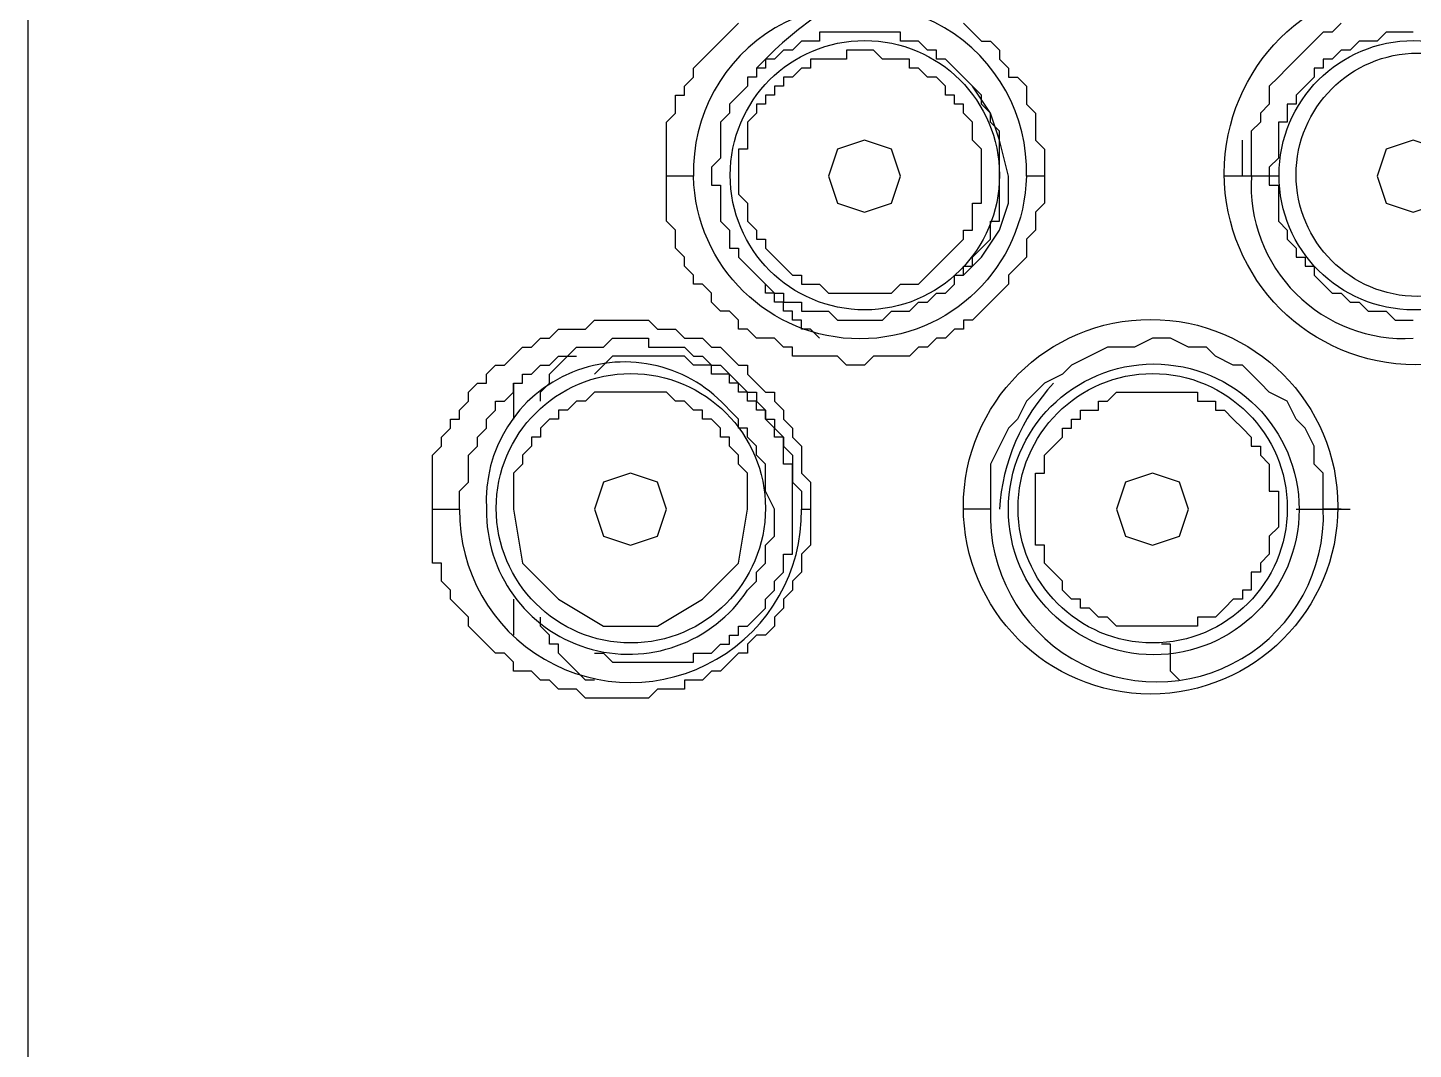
# Model space of a CAD drawing. Extents: x -1585 to -1165, y -4178 to -3881.
# Drawn here: x -1415.659 to -1411.078, y -3993.984 to -3990.608 of the extents above; entities that cross this region are included whole.
import ezdxf

# ---------------------------------------------------------------- set-up
doc = ezdxf.new("R2010")
doc.units = 0
doc.header["$LTSCALE"] = 7
doc.layers.add('DWG', color=7, linetype='CONTINUOUS')

msp = doc.modelspace()

# ---------------------------------------------------------------- linework, layer by layer
at = {"layer": 'DWG'}
for points in [[(-1406.4663, -4033.5221), (-1406.4663, -3967.1796), (-1415.6591, -3967.1796), (-1415.6591, -4033.5221)], [(-1413.3981, -3991.0986), (-1413.3981, -3991.1283), (-1413.3683, -3991.1283), (-1413.3683, -3991.1581), (-1413.3683, -3991.1878), (-1413.3683, -3991.2176), (-1413.3683, -3991.2473), (-1413.3386, -3991.2771), (-1413.3386, -3991.3068), (-1413.3386, -3991.3366), (-1413.3088, -3991.3366), (-1413.3088, -3991.3663), (-1413.2791, -3991.3961), (-1413.2493, -3991.4258), (-1413.2196, -3991.4556), (-1413.1898, -3991.4853), (-1413.1601, -3991.4853), (-1413.1601, -3991.5151), (-1413.1303, -3991.5151), (-1413.1006, -3991.5151), (-1413.1006, -3991.5448), (-1413.0708, -3991.5448), (-1413.0411, -3991.5448), (-1413.0113, -3991.5448), (-1412.9816, -3991.5746), (-1412.9518, -3991.5746), (-1412.9221, -3991.5746), (-1412.8923, -3991.5746), (-1412.8626, -3991.5746), (-1412.8328, -3991.5746), (-1412.8031, -3991.5448), (-1412.7733, -3991.5448), (-1412.7436, -3991.5448), (-1412.7138, -3991.5151), (-1412.6841, -3991.5151), (-1412.6543, -3991.4853), (-1412.6246, -3991.4853), (-1412.5948, -3991.4556), (-1412.5948, -3991.4258), (-1412.5651, -3991.4258), (-1412.5651, -3991.3961), (-1412.5353, -3991.3961), (-1412.5353, -3991.3663), (-1412.5056, -3991.3366), (-1412.4758, -3991.3068), (-1412.4758, -3991.2771), (-1412.4758, -3991.2473), (-1412.4461, -3991.2473), (-1412.4461, -3991.2176), (-1412.4461, -3991.1878), (-1412.4461, -3991.1581), (-1412.4461, -3991.1283), (-1412.4461, -3991.0986), (-1412.4461, -3991.0688), (-1412.4461, -3991.0391), (-1412.4461, -3991.0093), (-1412.4461, -3990.9796), (-1412.4461, -3990.9498), (-1412.4758, -3990.9201), (-1412.4758, -3990.8903), (-1412.5056, -3990.8606), (-1412.5056, -3990.8308), (-1412.5353, -3990.8011), (-1412.5651, -3990.7713), (-1412.5948, -3990.7416), (-1412.6246, -3990.7118), (-1412.6543, -3990.7118), (-1412.6543, -3990.6821), (-1412.6841, -3990.6821), (-1412.7138, -3990.6523), (-1412.7436, -3990.6523), (-1412.7733, -3990.6523), (-1412.7733, -3990.6226), (-1412.8031, -3990.6226), (-1412.8328, -3990.6226), (-1412.8626, -3990.6226), (-1412.8923, -3990.6226), (-1412.9221, -3990.6226), (-1412.9518, -3990.6226), (-1412.9816, -3990.6226), (-1413.0113, -3990.6226), (-1413.0411, -3990.6226), (-1413.0411, -3990.6523), (-1413.0708, -3990.6523), (-1413.1006, -3990.6523), (-1413.1303, -3990.6821), (-1413.1601, -3990.6821), (-1413.1898, -3990.7118), (-1413.2196, -3990.7118), (-1413.2196, -3990.7416), (-1413.2493, -3990.7416), (-1413.2493, -3990.7713), (-1413.2791, -3990.7713), (-1413.2791, -3990.8011), (-1413.3088, -3990.8308), (-1413.3386, -3990.8606), (-1413.3386, -3990.8903), (-1413.3683, -3990.9201), (-1413.3683, -3990.9498), (-1413.3683, -3990.9796), (-1413.3683, -3991.0093), (-1413.3683, -3991.0391), (-1413.3981, -3991.0688)], [(-1412.5056, -3991.0986), (-1412.5056, -3991.0688), (-1412.5056, -3991.0391), (-1412.5056, -3991.0093), (-1412.5353, -3990.9796), (-1412.5353, -3990.9498), (-1412.5353, -3990.9201), (-1412.5651, -3990.8903), (-1412.5651, -3990.8606), (-1412.5948, -3990.8606), (-1412.5948, -3990.8308), (-1412.6246, -3990.8308), (-1412.6246, -3990.8011), (-1412.6543, -3990.7713), (-1412.6841, -3990.7713), (-1412.7138, -3990.7416), (-1412.7436, -3990.7416), (-1412.7436, -3990.7118), (-1412.7733, -3990.7118), (-1412.8031, -3990.7118), (-1412.8328, -3990.7118), (-1412.8626, -3990.6821), (-1412.8923, -3990.6821), (-1412.9221, -3990.6821), (-1412.9518, -3990.6821), (-1412.9518, -3990.7118), (-1412.9816, -3990.7118), (-1413.0113, -3990.7118), (-1413.0411, -3990.7118), (-1413.0708, -3990.7118), (-1413.0708, -3990.7416), (-1413.1006, -3990.7416), (-1413.1303, -3990.7713), (-1413.1601, -3990.7713), (-1413.1601, -3990.8011), (-1413.1898, -3990.8011), (-1413.1898, -3990.8308), (-1413.2196, -3990.8308), (-1413.2196, -3990.8606), (-1413.2493, -3990.8606), (-1413.2493, -3990.8903), (-1413.2791, -3990.9201), (-1413.2791, -3990.9498), (-1413.2791, -3990.9796), (-1413.2791, -3991.0093), (-1413.3088, -3991.0093), (-1413.3088, -3991.0391), (-1413.3088, -3991.0688), (-1413.3088, -3991.0986), (-1413.3088, -3991.1283), (-1413.3088, -3991.1581), (-1413.2791, -3991.1878), (-1413.2791, -3991.2176), (-1413.2791, -3991.2473), (-1413.2493, -3991.2771), (-1413.2493, -3991.3068), (-1413.2196, -3991.3068), (-1413.2196, -3991.3366), (-1413.1898, -3991.3663), (-1413.1601, -3991.3961), (-1413.1303, -3991.4258), (-1413.1006, -3991.4258), (-1413.1006, -3991.4556), (-1413.0708, -3991.4556), (-1413.0411, -3991.4556), (-1413.0113, -3991.4853), (-1412.9816, -3991.4853), (-1412.9518, -3991.4853), (-1412.9221, -3991.4853), (-1412.8923, -3991.4853), (-1412.8626, -3991.4853), (-1412.8328, -3991.4853), (-1412.8031, -3991.4853), (-1412.7733, -3991.4556), (-1412.7436, -3991.4556), (-1412.7138, -3991.4556), (-1412.6841, -3991.4258), (-1412.6543, -3991.3961), (-1412.6246, -3991.3663), (-1412.5948, -3991.3366), (-1412.5651, -3991.3068), (-1412.5651, -3991.2771), (-1412.5353, -3991.2771), (-1412.5353, -3991.2473), (-1412.5353, -3991.2176), (-1412.5353, -3991.1878), (-1412.5056, -3991.1878), (-1412.5056, -3991.1581), (-1412.5056, -3991.1283)], [(-1412.7733, -3991.0986), (-1412.8031, -3991.0093), (-1412.8923, -3990.9796), (-1412.9816, -3991.0093), (-1413.0113, -3991.0986), (-1412.9816, -3991.1878), (-1412.8923, -3991.2176), (-1412.8031, -3991.1878)], [(-1410.9586, -3991.0986), (-1410.9883, -3991.0093), (-1411.0776, -3990.9796), (-1411.1668, -3991.0093), (-1411.1966, -3991.0986), (-1411.1668, -3991.1878), (-1411.0776, -3991.2176), (-1410.9883, -3991.1878)], [(-1413.0708, -3992.1993), (-1413.0708, -3992.2291), (-1413.0708, -3992.2588), (-1413.0708, -3992.3183), (-1413.1006, -3992.3481), (-1413.1006, -3992.3778), (-1413.1006, -3992.4076), (-1413.1303, -3992.4373), (-1413.1303, -3992.4671), (-1413.1601, -3992.4968), (-1413.1601, -3992.5266), (-1413.1898, -3992.5563), (-1413.1898, -3992.5861), (-1413.2196, -3992.6158), (-1413.2493, -3992.6158), (-1413.2791, -3992.6456), (-1413.2791, -3992.6753), (-1413.3088, -3992.6753), (-1413.3386, -3992.7051), (-1413.3683, -3992.7348), (-1413.3981, -3992.7348), (-1413.4278, -3992.7646), (-1413.4576, -3992.7646), (-1413.4873, -3992.7646), (-1413.4873, -3992.7943), (-1413.5171, -3992.7943), (-1413.5468, -3992.7943), (-1413.5766, -3992.7943), (-1413.6063, -3992.8241), (-1413.6361, -3992.8241), (-1413.6658, -3992.8241), (-1413.6956, -3992.8241), (-1413.7253, -3992.8241), (-1413.7551, -3992.8241), (-1413.7848, -3992.8241), (-1413.8146, -3992.8241), (-1413.8443, -3992.7943), (-1413.8741, -3992.7943), (-1413.9038, -3992.7943), (-1413.9336, -3992.7646), (-1413.9633, -3992.7646), (-1413.9931, -3992.7348), (-1414.0228, -3992.7348), (-1414.0526, -3992.7348), (-1414.0526, -3992.7051), (-1414.0823, -3992.6753), (-1414.1121, -3992.6753), (-1414.1418, -3992.6456), (-1414.1716, -3992.6158), (-1414.2013, -3992.5861), (-1414.2013, -3992.5563), (-1414.2311, -3992.5266), (-1414.2608, -3992.4968), (-1414.2608, -3992.4671), (-1414.2906, -3992.4373), (-1414.2906, -3992.4076), (-1414.2906, -3992.3778), (-1414.3203, -3992.3778), (-1414.3203, -3992.3481), (-1414.3203, -3992.3183), (-1414.3203, -3992.2588), (-1414.3203, -3992.1993), (-1414.3203, -3992.1696), (-1414.3203, -3992.1398), (-1414.3203, -3992.1101), (-1414.3203, -3992.0803), (-1414.3203, -3992.0506), (-1414.3203, -3992.0208), (-1414.2906, -3991.9911), (-1414.2906, -3991.9613), (-1414.2608, -3991.9316), (-1414.2608, -3991.9018), (-1414.2311, -3991.9018), (-1414.2311, -3991.8721), (-1414.2013, -3991.8423), (-1414.2013, -3991.8126), (-1414.1716, -3991.7828), (-1414.1418, -3991.7828), (-1414.1418, -3991.7531), (-1414.1121, -3991.7233), (-1414.0823, -3991.7233), (-1414.0526, -3991.6936), (-1414.0228, -3991.6638), (-1413.9931, -3991.6638), (-1413.9633, -3991.6341), (-1413.9336, -3991.6341), (-1413.9038, -3991.6043), (-1413.8741, -3991.6043), (-1413.8443, -3991.6043), (-1413.8146, -3991.6043), (-1413.7848, -3991.5746), (-1413.7551, -3991.5746), (-1413.7253, -3991.5746), (-1413.6956, -3991.5746), (-1413.6658, -3991.5746), (-1413.6361, -3991.5746), (-1413.6063, -3991.5746), (-1413.5766, -3991.6043), (-1413.5468, -3991.6043), (-1413.5171, -3991.6043), (-1413.4873, -3991.6341), (-1413.4576, -3991.6341), (-1413.4278, -3991.6341), (-1413.3981, -3991.6638), (-1413.3683, -3991.6638), (-1413.3386, -3991.6936), (-1413.3088, -3991.7233), (-1413.2791, -3991.7233), (-1413.2791, -3991.7531), (-1413.2493, -3991.7828), (-1413.2196, -3991.8126), (-1413.1898, -3991.8126), (-1413.1898, -3991.8423), (-1413.1601, -3991.8721), (-1413.1601, -3991.9018), (-1413.1303, -3991.9316), (-1413.1303, -3991.9613), (-1413.1006, -3991.9911), (-1413.1006, -3992.0208), (-1413.1006, -3992.0506), (-1413.1006, -3992.0803), (-1413.0708, -3992.1101), (-1413.0708, -3992.1398), (-1413.0708, -3992.1696)], [(-1414.0526, -3992.1993), (-1414.0228, -3992.3778), (-1413.9038, -3992.4968), (-1413.7551, -3992.5861), (-1413.5766, -3992.5861), (-1413.4278, -3992.4968), (-1413.3088, -3992.3778), (-1413.2791, -3992.1993), (-1413.2791, -3992.1696), (-1413.2791, -3992.1398), (-1413.2791, -3992.1101), (-1413.2791, -3992.0803), (-1413.3088, -3992.0506), (-1413.3088, -3992.0208), (-1413.3386, -3991.9911), (-1413.3386, -3991.9613), (-1413.3683, -3991.9613), (-1413.3683, -3991.9316), (-1413.3981, -3991.9018), (-1413.4278, -3991.9018), (-1413.4278, -3991.8721), (-1413.4576, -3991.8721), (-1413.4873, -3991.8423), (-1413.5171, -3991.8423), (-1413.5468, -3991.8126), (-1413.5766, -3991.8126), (-1413.6063, -3991.8126), (-1413.6361, -3991.8126), (-1413.6658, -3991.8126), (-1413.6956, -3991.8126), (-1413.7253, -3991.8126), (-1413.7551, -3991.8126), (-1413.7848, -3991.8126), (-1413.8146, -3991.8423), (-1413.8443, -3991.8423), (-1413.8741, -3991.8721), (-1413.9038, -3991.8721), (-1413.9038, -3991.9018), (-1413.9336, -3991.9018), (-1413.9633, -3991.9316), (-1413.9633, -3991.9613), (-1413.9931, -3991.9613), (-1413.9931, -3991.9911), (-1414.0228, -3992.0208), (-1414.0228, -3992.0506), (-1414.0526, -3992.0803), (-1414.0526, -3992.1101), (-1414.0526, -3992.1398), (-1414.0526, -3992.1696)], [(-1411.5238, -3992.1993), (-1411.5238, -3992.2291), (-1411.5238, -3992.2588), (-1411.5536, -3992.2886), (-1411.5536, -3992.3183), (-1411.5536, -3992.3481), (-1411.5833, -3992.3778), (-1411.5833, -3992.4076), (-1411.6131, -3992.4076), (-1411.6131, -3992.4373), (-1411.6131, -3992.4671), (-1411.6428, -3992.4671), (-1411.6428, -3992.4968), (-1411.6726, -3992.4968), (-1411.7023, -3992.5266), (-1411.7321, -3992.5563), (-1411.7618, -3992.5563), (-1411.7916, -3992.5563), (-1411.7916, -3992.5861), (-1411.8213, -3992.5861), (-1411.8511, -3992.5861), (-1411.8808, -3992.5861), (-1411.9106, -3992.5861), (-1411.9403, -3992.5861), (-1411.9701, -3992.5861), (-1411.9998, -3992.5861), (-1412.0296, -3992.5861), (-1412.0593, -3992.5861), (-1412.0891, -3992.5563), (-1412.1188, -3992.5563), (-1412.1486, -3992.5266), (-1412.1783, -3992.5266), (-1412.1783, -3992.4968), (-1412.2081, -3992.4968), (-1412.2378, -3992.4671), (-1412.2378, -3992.4373), (-1412.2676, -3992.4076), (-1412.2973, -3992.3778), (-1412.2973, -3992.3481), (-1412.2973, -3992.3183), (-1412.3271, -3992.3183), (-1412.3271, -3992.2886), (-1412.3271, -3992.2588), (-1412.3271, -3992.2291), (-1412.3271, -3992.1993), (-1412.3271, -3992.1696), (-1412.3271, -3992.1398), (-1412.3271, -3992.1101), (-1412.3271, -3992.0803), (-1412.2973, -3992.0803), (-1412.2973, -3992.0506), (-1412.2973, -3992.0208), (-1412.2676, -3991.9911), (-1412.2378, -3991.9613), (-1412.2378, -3991.9316), (-1412.2081, -3991.9316), (-1412.2081, -3991.9018), (-1412.1783, -3991.9018), (-1412.1783, -3991.8721), (-1412.1486, -3991.8721), (-1412.1188, -3991.8721), (-1412.1188, -3991.8423), (-1412.0891, -3991.8423), (-1412.0593, -3991.8126), (-1412.0296, -3991.8126), (-1411.9998, -3991.8126), (-1411.9701, -3991.8126), (-1411.9403, -3991.8126), (-1411.9106, -3991.8126), (-1411.8808, -3991.8126), (-1411.8511, -3991.8126), (-1411.8213, -3991.8126), (-1411.7916, -3991.8126), (-1411.7916, -3991.8423), (-1411.7618, -3991.8423), (-1411.7321, -3991.8423), (-1411.7321, -3991.8721), (-1411.7023, -3991.8721), (-1411.6726, -3991.9018), (-1411.6428, -3991.9316), (-1411.6131, -3991.9613), (-1411.6131, -3991.9911), (-1411.5833, -3991.9911), (-1411.5833, -3992.0208), (-1411.5536, -3992.0506), (-1411.5536, -3992.0803), (-1411.5536, -3992.1101), (-1411.5536, -3992.1398), (-1411.5238, -3992.1398), (-1411.5238, -3992.1696)], [(-1413.5468, -3992.1993), (-1413.5766, -3992.1101), (-1413.6658, -3992.0803), (-1413.7551, -3992.1101), (-1413.7848, -3992.1993), (-1413.7551, -3992.2886), (-1413.6658, -3992.3183), (-1413.5766, -3992.2886)], [(-1411.8213, -3992.1993), (-1411.8511, -3992.1101), (-1411.9403, -3992.0803), (-1412.0296, -3992.1101), (-1412.0593, -3992.1993), (-1412.0296, -3992.2886), (-1411.9403, -3992.3183), (-1411.8511, -3992.2886)]]:
    msp.add_lwpolyline(points, close=True, dxfattribs=at)
for points in [[(-1412.5651, -3990.5928), (-1412.5353, -3990.6226), (-1412.5056, -3990.6523), (-1412.4758, -3990.6523), (-1412.4461, -3990.6821), (-1412.4461, -3990.7118), (-1412.4163, -3990.7416), (-1412.4163, -3990.7713), (-1412.3866, -3990.7713), (-1412.3568, -3990.8011), (-1412.3568, -3990.8308), (-1412.3568, -3990.8606), (-1412.3271, -3990.8903), (-1412.3271, -3990.9201), (-1412.3271, -3990.9498), (-1412.3271, -3990.9796), (-1412.2973, -3991.0093), (-1412.2973, -3991.0391), (-1412.2973, -3991.0688), (-1412.2973, -3991.0986), (-1412.2973, -3991.1283), (-1412.2973, -3991.1581), (-1412.2973, -3991.1878), (-1412.3271, -3991.2176), (-1412.3271, -3991.2473), (-1412.3271, -3991.2771), (-1412.3568, -3991.3068), (-1412.3568, -3991.3366), (-1412.3568, -3991.3663), (-1412.3866, -3991.3961), (-1412.4163, -3991.4258), (-1412.4163, -3991.4556), (-1412.4461, -3991.4853), (-1412.4758, -3991.5151), (-1412.5056, -3991.5448), (-1412.5353, -3991.5746), (-1412.5651, -3991.5746), (-1412.5651, -3991.6043), (-1412.5948, -3991.6043), (-1412.6246, -3991.6341), (-1412.6543, -3991.6341), (-1412.6841, -3991.6638), (-1412.7138, -3991.6638), (-1412.7436, -3991.6936), (-1412.7733, -3991.6936), (-1412.8031, -3991.6936), (-1412.8328, -3991.6936), (-1412.8626, -3991.6936), (-1412.8923, -3991.7233), (-1412.9221, -3991.7233), (-1412.9518, -3991.7233), (-1412.9816, -3991.6936), (-1413.0113, -3991.6936), (-1413.0411, -3991.6936), (-1413.0708, -3991.6936), (-1413.1006, -3991.6936), (-1413.1303, -3991.6936), (-1413.1303, -3991.6638), (-1413.1601, -3991.6638), (-1413.1898, -3991.6341), (-1413.2196, -3991.6341), (-1413.2493, -3991.6341), (-1413.2791, -3991.6043), (-1413.3088, -3991.6043), (-1413.3088, -3991.5746), (-1413.3386, -3991.5448), (-1413.3683, -3991.5448), (-1413.3981, -3991.5151), (-1413.3981, -3991.4853), (-1413.4278, -3991.4556), (-1413.4576, -3991.4556), (-1413.4576, -3991.4258), (-1413.4873, -3991.3961), (-1413.4873, -3991.3663), (-1413.5171, -3991.3366), (-1413.5171, -3991.3068), (-1413.5171, -3991.2771), (-1413.5468, -3991.2473), (-1413.5468, -3991.2176), (-1413.5468, -3991.1878), (-1413.5468, -3991.1581), (-1413.5468, -3991.0986), (-1413.5468, -3991.0688), (-1413.5468, -3991.0391), (-1413.5468, -3991.0093), (-1413.5468, -3990.9498), (-1413.5468, -3990.9201), (-1413.5171, -3990.8903), (-1413.5171, -3990.8606), (-1413.5171, -3990.8308), (-1413.4873, -3990.8308), (-1413.4873, -3990.8011), (-1413.4576, -3990.7713), (-1413.4576, -3990.7416), (-1413.4278, -3990.7118), (-1413.3981, -3990.6821), (-1413.3683, -3990.6523), (-1413.3386, -3990.6226), (-1413.3088, -3990.5928)], [(-1411.3156, -3990.5928), (-1411.3453, -3990.6226), (-1411.3751, -3990.6226), (-1411.4048, -3990.6523), (-1411.4346, -3990.6821), (-1411.4643, -3990.7118), (-1411.4941, -3990.7416), (-1411.5238, -3990.7713), (-1411.5536, -3990.8011), (-1411.5536, -3990.8308), (-1411.5536, -3990.8606), (-1411.5833, -3990.8903), (-1411.5833, -3990.9201), (-1411.6131, -3990.9498), (-1411.6131, -3990.9796), (-1411.6131, -3991.0093), (-1411.6131, -3991.0391), (-1411.6131, -3991.0688), (-1411.6131, -3991.0986), (-1411.6428, -3991.0986), (-1411.6726, -3991.0986), (-1411.7023, -3991.0986)], [(-1411.0776, -3990.6226), (-1411.1073, -3990.6226), (-1411.1371, -3990.6226), (-1411.1668, -3990.6226), (-1411.1966, -3990.6523), (-1411.2263, -3990.6523), (-1411.2561, -3990.6523), (-1411.2858, -3990.6821), (-1411.3156, -3990.6821), (-1411.3453, -3990.7118), (-1411.3751, -3990.7118), (-1411.3751, -3990.7416), (-1411.4048, -3990.7416), (-1411.4048, -3990.7713), (-1411.4346, -3990.8011), (-1411.4643, -3990.8308), (-1411.4643, -3990.8606), (-1411.4941, -3990.8606), (-1411.4941, -3990.8903), (-1411.4941, -3990.9201), (-1411.5238, -3990.9201), (-1411.5238, -3990.9498), (-1411.5238, -3990.9796), (-1411.5238, -3991.0093), (-1411.5238, -3991.0391), (-1411.5536, -3991.0688), (-1411.5536, -3991.0986), (-1411.5536, -3991.1283), (-1411.5238, -3991.1283), (-1411.5238, -3991.1581), (-1411.5238, -3991.1878), (-1411.5238, -3991.2176), (-1411.5238, -3991.2473), (-1411.4941, -3991.2771), (-1411.4941, -3991.3068), (-1411.4643, -3991.3366), (-1411.4643, -3991.3663), (-1411.4346, -3991.3663), (-1411.4346, -3991.3961), (-1411.4048, -3991.3961), (-1411.4048, -3991.4258), (-1411.3751, -3991.4556), (-1411.3453, -3991.4853), (-1411.3156, -3991.4853), (-1411.2858, -3991.5151), (-1411.2561, -3991.5151), (-1411.2263, -3991.5448), (-1411.1966, -3991.5448), (-1411.1668, -3991.5448), (-1411.1371, -3991.5746), (-1411.1073, -3991.5746), (-1411.0776, -3991.5746)], [(-1412.5651, -3991.4258), (-1412.5056, -3991.3663), (-1412.4461, -3991.2771), (-1412.4163, -3991.1878), (-1412.4163, -3991.0986), (-1412.4461, -3990.9796), (-1412.4758, -3990.8903), (-1412.5353, -3990.8011), (-1412.5948, -3990.7416)], [(-1411.5238, -3991.0986), (-1411.5536, -3991.0986), (-1411.5833, -3991.0986), (-1411.6131, -3991.0986), (-1411.6428, -3991.0986), (-1411.6428, -3991.0688), (-1411.6428, -3991.0391), (-1411.6428, -3991.0093), (-1411.6428, -3990.9796)], [(-1413.0411, -3991.6341), (-1413.0708, -3991.6043), (-1413.1006, -3991.6043), (-1413.1006, -3991.5746), (-1413.1303, -3991.5746), (-1413.1303, -3991.5448), (-1413.1601, -3991.5448), (-1413.1601, -3991.5151), (-1413.1898, -3991.5151), (-1413.1898, -3991.4853), (-1413.2196, -3991.4853), (-1413.2196, -3991.4556), (-1413.2493, -3991.4258)], [(-1414.3203, -3992.1993), (-1414.2906, -3992.1993), (-1414.2608, -3992.1993), (-1414.2311, -3992.1993), (-1414.2311, -3992.1696), (-1414.2311, -3992.1398), (-1414.2013, -3992.1101), (-1414.2013, -3992.0803), (-1414.2013, -3992.0506), (-1414.2013, -3992.0208), (-1414.1716, -3991.9911), (-1414.1716, -3991.9613), (-1414.1418, -3991.9316), (-1414.1418, -3991.9018), (-1414.1121, -3991.8721), (-1414.1121, -3991.8423), (-1414.0823, -3991.8423), (-1414.0526, -3991.8126), (-1414.0526, -3991.7828), (-1414.0228, -3991.7828), (-1414.0228, -3991.7531), (-1413.9931, -3991.7531), (-1413.9633, -3991.7233), (-1413.9336, -3991.7233), (-1413.9038, -3991.6936), (-1413.8741, -3991.6936), (-1413.8443, -3991.6638), (-1413.8146, -3991.6638), (-1413.7848, -3991.6638), (-1413.7551, -3991.6638), (-1413.7253, -3991.6341), (-1413.6956, -3991.6341), (-1413.6658, -3991.6341), (-1413.6361, -3991.6341), (-1413.6063, -3991.6341), (-1413.6063, -3991.6638), (-1413.5766, -3991.6638), (-1413.5468, -3991.6638), (-1413.5171, -3991.6638), (-1413.4873, -3991.6638), (-1413.4576, -3991.6936), (-1413.4278, -3991.6936), (-1413.3981, -3991.7233), (-1413.3683, -3991.7233), (-1413.3386, -3991.7531), (-1413.3088, -3991.7828), (-1413.2791, -3991.8126), (-1413.2493, -3991.8126), (-1413.2493, -3991.8423), (-1413.2196, -3991.8721), (-1413.2196, -3991.9018), (-1413.1898, -3991.9018), (-1413.1898, -3991.9316), (-1413.1601, -3991.9613), (-1413.1601, -3991.9911), (-1413.1303, -3992.0208), (-1413.1303, -3992.0506), (-1413.1303, -3992.0803), (-1413.1303, -3992.1101), (-1413.1006, -3992.1398), (-1413.1006, -3992.1696), (-1413.1006, -3992.1993), (-1413.0708, -3992.1993)], [(-1411.3156, -3992.1993), (-1411.3453, -3992.1993), (-1411.3751, -3992.1993), (-1411.3751, -3992.1398), (-1411.3751, -3992.0803), (-1411.4048, -3992.0506), (-1411.4048, -3991.9911), (-1411.4346, -3991.9316), (-1411.4643, -3991.9018), (-1411.4941, -3991.8423), (-1411.5536, -3991.8126), (-1411.5833, -3991.7828), (-1411.6428, -3991.7233), (-1411.6726, -3991.7233), (-1411.7321, -3991.6936), (-1411.7618, -3991.6638), (-1411.8213, -3991.6638), (-1411.8808, -3991.6341), (-1411.9403, -3991.6341), (-1411.9998, -3991.6638), (-1412.0296, -3991.6638), (-1412.0891, -3991.6638), (-1412.1486, -3991.6936), (-1412.2081, -3991.7233), (-1412.2378, -3991.7531), (-1412.2973, -3991.7828), (-1412.3271, -3991.8126), (-1412.3568, -3991.8423), (-1412.3866, -3991.9018), (-1412.4163, -3991.9316), (-1412.4461, -3991.9911), (-1412.4758, -3992.0506), (-1412.4758, -3992.0803), (-1412.4758, -3992.1398), (-1412.4758, -3992.1993), (-1412.5056, -3992.1993), (-1412.5353, -3992.1993), (-1412.5651, -3992.1993)], [(-1413.9633, -3991.8423), (-1413.9633, -3991.8126), (-1413.9336, -3991.7828), (-1413.9336, -3991.7531), (-1413.9038, -3991.7233), (-1413.8741, -3991.6936), (-1413.8443, -3991.6936)], [(-1413.7848, -3992.6753), (-1413.7551, -3992.6753), (-1413.7253, -3992.7051), (-1413.6956, -3992.7051), (-1413.6658, -3992.7051), (-1413.6361, -3992.7051), (-1413.6063, -3992.7051), (-1413.5766, -3992.7051), (-1413.5468, -3992.7051), (-1413.5171, -3992.7051), (-1413.4873, -3992.7051), (-1413.4576, -3992.7051), (-1413.4576, -3992.6753), (-1413.4278, -3992.6753), (-1413.3981, -3992.6753), (-1413.3683, -3992.6456), (-1413.3386, -3992.6456), (-1413.3386, -3992.6158), (-1413.3088, -3992.6158), (-1413.3088, -3992.5861), (-1413.2791, -3992.5861), (-1413.2493, -3992.5563), (-1413.2196, -3992.5266), (-1413.2196, -3992.4968), (-1413.1898, -3992.4671), (-1413.1898, -3992.4373), (-1413.1601, -3992.4076), (-1413.1601, -3992.3778), (-1413.1601, -3992.3481), (-1413.1303, -3992.3481), (-1413.1303, -3992.3183), (-1413.1303, -3992.2886), (-1413.1303, -3992.2588), (-1413.1303, -3992.2291), (-1413.1303, -3992.1993), (-1413.1303, -3992.1696), (-1413.1303, -3992.1398), (-1413.1303, -3992.1101), (-1413.1303, -3992.0803), (-1413.1303, -3992.0506), (-1413.1601, -3992.0506), (-1413.1601, -3992.0208), (-1413.1601, -3991.9911), (-1413.1601, -3991.9613), (-1413.1898, -3991.9613), (-1413.1898, -3991.9316), (-1413.2196, -3991.9018), (-1413.2196, -3991.8721), (-1413.2493, -3991.8721), (-1413.2493, -3991.8423), (-1413.2791, -3991.8423), (-1413.2791, -3991.8126), (-1413.3088, -3991.8126), (-1413.3088, -3991.7828), (-1413.3386, -3991.7828), (-1413.3386, -3991.7531), (-1413.3683, -3991.7531), (-1413.3981, -3991.7531), (-1413.3981, -3991.7233), (-1413.4278, -3991.7233), (-1413.4576, -3991.7233), (-1413.4873, -3991.6936), (-1413.5171, -3991.6936), (-1413.5468, -3991.6936), (-1413.5766, -3991.6936), (-1413.6063, -3991.6936), (-1413.6361, -3991.6936), (-1413.6658, -3991.6936), (-1413.6956, -3991.6936), (-1413.7253, -3991.6936), (-1413.7551, -3991.7233), (-1413.7848, -3991.7531)], [(-1414.0526, -3991.7828), (-1414.0526, -3991.9018)], [(-1411.4643, -3992.1993), (-1411.4346, -3992.1993), (-1411.4048, -3992.1993), (-1411.3751, -3992.1993), (-1411.3453, -3992.1993), (-1411.3156, -3992.1993), (-1411.2858, -3992.1993)], [(-1414.0526, -3992.4968), (-1414.0526, -3992.6158)], [(-1413.7848, -3992.7646), (-1413.8146, -3992.7646), (-1413.8443, -3992.7348), (-1413.8741, -3992.7051), (-1413.9038, -3992.6753), (-1413.9038, -3992.6456), (-1413.9336, -3992.6456), (-1413.9336, -3992.6158), (-1413.9633, -3992.5861), (-1413.9633, -3992.5563)], [(-1411.8511, -3992.7646), (-1411.8808, -3992.7348), (-1411.8808, -3992.7051), (-1411.8808, -3992.6753), (-1411.8808, -3992.6456), (-1411.9106, -3992.6456)]]:
    msp.add_lwpolyline(points, dxfattribs=at)
msp.add_lwpolyline([(-1412.2973, -3991.0986), (-1412.3271, -3991.0986), (-1412.3568, -3991.0986, -0.976265), (-1413.4576, -3991.0986), (-1413.4873, -3991.0986), (-1413.5171, -3991.0986), (-1413.5468, -3991.0986)], format="xyb", dxfattribs=at)
msp.add_lwpolyline([(-1414.1418, -3992.1993, 0.751306), (-1413.2791, -3992.4671), (-1413.2493, -3992.4373), (-1413.2493, -3992.4076), (-1413.2196, -3992.3778), (-1413.2196, -3992.3481), (-1413.2196, -3992.3183), (-1413.1898, -3992.2886), (-1413.1898, -3992.2588), (-1413.1898, -3992.2291), (-1413.1898, -3992.1993), (-1413.2196, -3992.1398), (-1413.2196, -3992.1101), (-1413.2196, -3992.0803), (-1413.2196, -3992.0506), (-1413.2493, -3992.0208), (-1413.2493, -3991.9911), (-1413.2791, -3991.9613), (-1413.2791, -3991.9316), (-1413.3088, -3991.9316), (-1413.3088, -3991.9018), (-1413.3386, -3991.8721, 0.720759)], format="xyb", close=True, dxfattribs=at)
for centre, radius in [((-1411.0701, -3991.0893), 0.6323), ((-1412.8912, -3991.0951), 0.4451), ((-1411.0764, -3991.0951), 0.4451), ((-1411.063, -3991.0938), 0.402), ((-1411.9461, -3992.1908), 0.619), ((-1411.9357, -3992.1997), 0.4806), ((-1413.6647, -3992.1959), 0.4451), ((-1411.9392, -3992.1959), 0.4451)]:
    msp.add_circle(centre, radius, dxfattribs=at)
for centre, radius, start, end in [((-1412.9072, -3991.0821), 0.5506, 358.289, 181.711), ((-1412.3419, -3991.5894), 1.2419, 124.2611, 136.9415), ((-1411.1073, -3991.1283), 0.5066, 176.6335, 273.3665), ((-1411.7737, -3992.241), 0.6736, 137.1476, 176.4552), ((-1413.6658, -3992.2064), 0.5653, 179.2858, 0.7142), ((-1411.9254, -3992.2189), 0.5507, 177.9633, 2.0367)]:
    msp.add_arc(centre, radius, start, end, dxfattribs=at)

doc.saveas('drawing.dxf')
